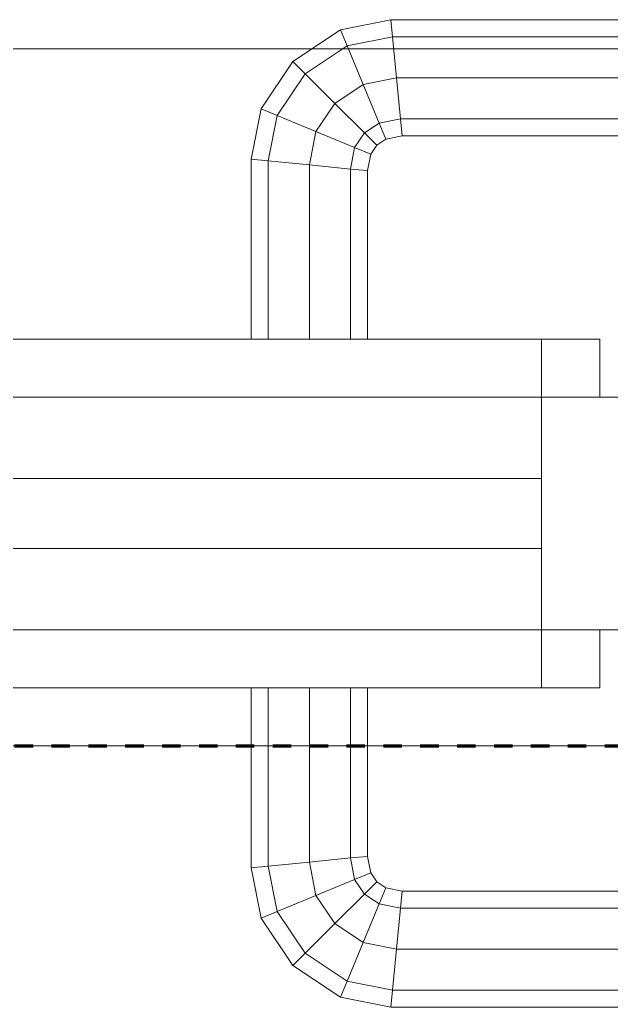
# Model space of a CAD drawing. Header units: millimetres. Extents: x -5300 to 98858, y -5196 to 93886.
# Drawn here: x 51588.1 to 51690, y 40345 to 40515 of the extents above; entities that cross this region are included whole.
import ezdxf

# ---------------------------------------------------------------- set-up
doc = ezdxf.new("R2010")
doc.units = ezdxf.units.MM
doc.linetypes.add('Штрих', pattern=[6.35, 3.175, -3.175])
doc.linetypes.add('Штрих_2_', pattern=[6.35, 3.175, -3.175])
for name, color, linetype, lineweight, true_color in [('_Разделитель помещений_', 4, 'Штрих', 70, 0x00ffff), ('Двери', 7, 'Continuous', 18, 0x7f7f7f), ('Стены', 7, 'Continuous', 18, 0x7f7f7f)]:
    doc.layers.add(name, color=color, linetype=linetype, lineweight=lineweight, true_color=true_color)

# ---------------------------------------------------------------- blocks, each defined once
blk = doc.blocks.new('СТВ_ЛК-02 - СТВ_ЛК-02 2-243173-Подвал')
at = {"layer": 'Стены', "color": 254, "true_color": 0xd4d4d4}
blk.add_line((50610, 40510), (58050, 40510), dxfattribs=at)
blk = doc.blocks.new('СТВ_ЛК-02 - СТВ_ЛК-02-243166-Подвал')
at = {"layer": 'Стены', "color": 254, "true_color": 0xd4d4d4}
for p, q in [((50510, 40410), (58150, 40410)), ((50510, 40410), (58150, 40410)), ((58150, 40410), (50510, 40410)), ((50710, 40410), (57930, 40410)), ((57930, 40410), (50710, 40410)), ((57930, 40410), (50710, 40410)), ((50810, 40410), (52310, 40410)), ((52310, 40410), (50810, 40410)), ((52310, 40410), (50810, 40410)), ((50810, 40410), (52310, 40410)), ((50810, 40410), (52310, 40410)), ((52310, 40410), (50810, 40410)), ((50810, 40410), (52310, 40410)), ((52310, 40410), (50810, 40410)), ((50710, 40390), (57930, 40390)), ((50710, 40390), (57930, 40390)), ((57930, 40390), (50710, 40390)), ((50810, 40390), (52310, 40390)), ((52310, 40390), (50810, 40390)), ((52310, 40390), (50810, 40390)), ((50810, 40390), (52310, 40390))]:
    blk.add_line(p, q, dxfattribs=at)
blk = doc.blocks.new('СТВ_ЛК-02 - СТВ_ЛК-02-243170-Подвал')
for name in ['СТВ_ЛК-02 - СТВ_ЛК-02-243166-Подвал', 'СТВ_ЛК-02 - СТВ_ЛК-02 2-243173-Подвал']:
    blk.add_blockref(name, (0, 0))
blk = doc.blocks.new('Дп-9 105986 - Дп-9-243175-Подвал')
at = {"layer": 'Двери', "color": 254, "true_color": 0xd4d4d4}
for p, q in [((51643.36, 40513.28), (51652.02, 40515)), ((51652.02, 40515), (51643.36, 40513.28)), ((51652.3, 40512.07), (51652.02, 40515)), ((51652.02, 40515), (51733.98, 40515)), ((51652.02, 40515), (51652.3, 40512.07)), ((51733.98, 40515), (51652.02, 40515)), ((51652.02, 40515), (51652.3, 40512.07)), ((51652.3, 40512.07), (51652.02, 40515)), ((51635.18, 40507.82), (51643.36, 40513.28)), ((51643.36, 40513.28), (51635.18, 40507.82)), ((51644.5, 40510.52), (51643.36, 40513.28)), ((51643.36, 40513.28), (51644.5, 40510.52)), ((51643.36, 40513.28), (51644.5, 40510.52)), ((51644.5, 40510.52), (51643.36, 40513.28)), ((51652.3, 40512.07), (51644.5, 40510.52)), ((51644.5, 40510.52), (51652.3, 40512.07)), ((51644.5, 40510.52), (51652.3, 40512.07)), ((51652.3, 40512.07), (51644.5, 40510.52)), ((51733.7, 40512.07), (51652.3, 40512.07)), ((51653, 40505), (51652.3, 40512.07)), ((51652.3, 40512.07), (51733.7, 40512.07)), ((51652.3, 40512.07), (51733.7, 40512.07)), ((51652.3, 40512.07), (51653, 40505)), ((51733.7, 40512.07), (51652.3, 40512.07)), ((51652.3, 40512.07), (51653, 40505)), ((51653, 40505), (51652.3, 40512.07)), ((52310, 40510), (50810, 40510)), ((50810, 40510), (52310, 40510)), ((50910, 40510), (52210, 40510)), ((52210, 40510), (50910, 40510)), ((51644.5, 40510.52), (51637.3, 40505.7)), ((51637.3, 40505.7), (51644.5, 40510.52)), ((51637.3, 40505.7), (51644.5, 40510.52)), ((51644.5, 40510.52), (51637.3, 40505.7)), ((51647.26, 40503.86), (51644.5, 40510.52)), ((51644.5, 40510.52), (51647.26, 40503.86)), ((51644.5, 40510.52), (51647.26, 40503.86)), ((51647.26, 40503.86), (51644.5, 40510.52)), ((51629.72, 40499.64), (51635.18, 40507.82)), ((51635.18, 40507.82), (51629.72, 40499.64)), ((51637.3, 40505.7), (51635.18, 40507.82)), ((51635.18, 40507.82), (51637.3, 40505.7)), ((51635.18, 40507.82), (51637.3, 40505.7)), ((51637.3, 40505.7), (51635.18, 40507.82)), ((51637.3, 40505.7), (51632.48, 40498.5)), ((51632.48, 40498.5), (51637.3, 40505.7)), ((51632.48, 40498.5), (51637.3, 40505.7)), ((51637.3, 40505.7), (51632.48, 40498.5)), ((51642.39, 40500.61), (51637.3, 40505.7)), ((51637.3, 40505.7), (51642.39, 40500.61)), ((51637.3, 40505.7), (51642.39, 40500.61)), ((51642.39, 40500.61), (51637.3, 40505.7)), ((51653, 40505), (51647.26, 40503.86)), ((51647.26, 40503.86), (51653, 40505)), ((51647.26, 40503.86), (51653, 40505)), ((51653, 40505), (51647.26, 40503.86)), ((51733, 40505), (51653, 40505)), ((51653.7, 40497.93), (51653, 40505)), ((51653, 40505), (51733, 40505)), ((51653, 40505), (51733, 40505)), ((51653, 40505), (51653.7, 40497.93)), ((51733, 40505), (51653, 40505)), ((51653, 40505), (51653.7, 40497.93)), ((51653.7, 40497.93), (51653, 40505)), ((51647.26, 40503.86), (51642.39, 40500.61)), ((51642.39, 40500.61), (51647.26, 40503.86)), ((51642.39, 40500.61), (51647.26, 40503.86)), ((51647.26, 40503.86), (51642.39, 40500.61)), ((51650.02, 40497.2), (51647.26, 40503.86)), ((51647.26, 40503.86), (51650.02, 40497.2)), ((51647.26, 40503.86), (51650.02, 40497.2)), ((51650.02, 40497.2), (51647.26, 40503.86)), ((51628, 40490.98), (51629.72, 40499.64)), ((51629.72, 40499.64), (51628, 40490.98)), ((51632.48, 40498.5), (51629.72, 40499.64)), ((51629.72, 40499.64), (51632.48, 40498.5)), ((51629.72, 40499.64), (51632.48, 40498.5)), ((51632.48, 40498.5), (51629.72, 40499.64)), ((51642.39, 40500.61), (51639.14, 40495.74)), ((51639.14, 40495.74), (51642.39, 40500.61)), ((51639.14, 40495.74), (51642.39, 40500.61)), ((51642.39, 40500.61), (51639.14, 40495.74)), ((51647.49, 40495.51), (51642.39, 40500.61)), ((51642.39, 40500.61), (51647.49, 40495.51)), ((51642.39, 40500.61), (51647.49, 40495.51)), ((51647.49, 40495.51), (51642.39, 40500.61)), ((51632.48, 40498.5), (51630.93, 40490.7)), ((51630.93, 40490.7), (51632.48, 40498.5)), ((51630.93, 40490.7), (51632.48, 40498.5)), ((51632.48, 40498.5), (51630.93, 40490.7)), ((51639.14, 40495.74), (51632.48, 40498.5)), ((51632.48, 40498.5), (51639.14, 40495.74)), ((51632.48, 40498.5), (51639.14, 40495.74)), ((51639.14, 40495.74), (51632.48, 40498.5)), ((51653.7, 40497.93), (51650.02, 40497.2)), ((51650.02, 40497.2), (51653.7, 40497.93)), ((51650.02, 40497.2), (51653.7, 40497.93)), ((51653.7, 40497.93), (51650.02, 40497.2)), ((51732.3, 40497.93), (51653.7, 40497.93)), ((51653.98, 40495), (51653.7, 40497.93)), ((51653.7, 40497.93), (51732.3, 40497.93)), ((51653.7, 40497.93), (51732.3, 40497.93)), ((51732.3, 40497.93), (51653.7, 40497.93)), ((51653.7, 40497.93), (51653.98, 40495)), ((51653.7, 40497.93), (51653.98, 40495)), ((51653.98, 40495), (51653.7, 40497.93)), ((51639.14, 40495.74), (51638, 40490)), ((51638, 40490), (51639.14, 40495.74)), ((51638, 40490), (51639.14, 40495.74)), ((51639.14, 40495.74), (51638, 40490)), ((51645.8, 40492.98), (51639.14, 40495.74)), ((51639.14, 40495.74), (51645.8, 40492.98)), ((51639.14, 40495.74), (51645.8, 40492.98)), ((51645.8, 40492.98), (51639.14, 40495.74)), ((51650.02, 40497.2), (51647.49, 40495.51)), ((51647.49, 40495.51), (51650.02, 40497.2)), ((51647.49, 40495.51), (51650.02, 40497.2)), ((51650.02, 40497.2), (51647.49, 40495.51)), ((51651.16, 40494.44), (51650.02, 40497.2)), ((51650.02, 40497.2), (51651.16, 40494.44)), ((51650.02, 40497.2), (51651.16, 40494.44)), ((51651.16, 40494.44), (51650.02, 40497.2)), ((51647.49, 40495.51), (51645.8, 40492.98)), ((51645.8, 40492.98), (51647.49, 40495.51)), ((51645.8, 40492.98), (51647.49, 40495.51)), ((51647.49, 40495.51), (51645.8, 40492.98)), ((51649.6, 40493.4), (51647.49, 40495.51)), ((51647.49, 40495.51), (51649.6, 40493.4)), ((51647.49, 40495.51), (51649.6, 40493.4)), ((51649.6, 40493.4), (51647.49, 40495.51)), ((51651.16, 40494.44), (51649.6, 40493.4)), ((51649.6, 40493.4), (51651.16, 40494.44)), ((51653.98, 40495), (51651.16, 40494.44)), ((51651.16, 40494.44), (51653.98, 40495)), ((51732.02, 40495), (51653.98, 40495)), ((51653.98, 40495), (51732.02, 40495)), ((51645.8, 40492.98), (51645.07, 40489.3)), ((51645.07, 40489.3), (51645.8, 40492.98)), ((51645.07, 40489.3), (51645.8, 40492.98)), ((51645.8, 40492.98), (51645.07, 40489.3)), ((51648.56, 40491.84), (51645.8, 40492.98)), ((51645.8, 40492.98), (51648.56, 40491.84)), ((51645.8, 40492.98), (51648.56, 40491.84)), ((51648.56, 40491.84), (51645.8, 40492.98)), ((51649.6, 40493.4), (51648.56, 40491.84)), ((51648.56, 40491.84), (51649.6, 40493.4)), ((51630.93, 40490.7), (51628, 40490.98)), ((51628, 40490.98), (51630.93, 40490.7)), ((51628, 40460), (51628, 40490.98)), ((51628, 40490.98), (51630.93, 40490.7)), ((51630.93, 40490.7), (51628, 40490.98)), ((51628, 40490.98), (51628, 40460)), ((51638, 40490), (51630.93, 40490.7)), ((51630.93, 40490.7), (51630.93, 40460)), ((51630.93, 40490.7), (51638, 40490)), ((51630.93, 40460), (51630.93, 40490.7)), ((51630.93, 40460), (51630.93, 40490.7)), ((51630.93, 40490.7), (51638, 40490)), ((51638, 40490), (51630.93, 40490.7)), ((51630.93, 40490.7), (51630.93, 40460)), ((51648.56, 40491.84), (51648, 40489.02)), ((51648, 40489.02), (51648.56, 40491.84)), ((51645.07, 40489.3), (51638, 40490)), ((51638, 40490), (51638, 40460)), ((51638, 40490), (51645.07, 40489.3)), ((51638, 40460), (51638, 40490)), ((51645.07, 40489.3), (51638, 40490)), ((51638, 40490), (51638, 40460)), ((51638, 40460), (51638, 40490)), ((51638, 40490), (51645.07, 40489.3)), ((51648, 40489.02), (51645.07, 40489.3)), ((51645.07, 40489.3), (51645.07, 40460)), ((51645.07, 40489.3), (51648, 40489.02)), ((51645.07, 40460), (51645.07, 40489.3)), ((51648, 40489.02), (51645.07, 40489.3)), ((51645.07, 40489.3), (51645.07, 40460)), ((51645.07, 40460), (51645.07, 40489.3)), ((51645.07, 40489.3), (51648, 40489.02)), ((51648, 40489.02), (51648, 40460)), ((51648, 40460), (51648, 40489.02)), ((51006, 40460), (51688, 40460)), ((51688, 40460), (51006, 40460)), ((51006, 40460), (51688, 40460)), ((51688, 40460), (51006, 40460)), ((51678, 40460), (51016, 40460)), ((51016, 40460), (51678, 40460)), ((51678, 40460), (51016, 40460)), ((51016, 40460), (51678, 40460)), ((51630.93, 40460), (51628, 40460)), ((51628, 40460), (51630.93, 40460)), ((51630.93, 40460), (51628, 40460)), ((51628, 40460), (51630.93, 40460)), ((51638, 40460), (51630.93, 40460)), ((51630.93, 40460), (51638, 40460)), ((51638, 40460), (51630.93, 40460)), ((51630.93, 40460), (51638, 40460)), ((51638, 40460), (51645.07, 40460)), ((51645.07, 40460), (51638, 40460)), ((51645.07, 40460), (51638, 40460)), ((51638, 40460), (51645.07, 40460)), ((51645.07, 40460), (51648, 40460)), ((51648, 40460), (51645.07, 40460)), ((51648, 40460), (51645.07, 40460)), ((51645.07, 40460), (51648, 40460)), ((51678, 40460), (51678, 40460)), ((51678, 40450), (51678, 40460)), ((51678, 40460), (51678, 40450)), ((51678, 40450), (51678, 40460)), ((51678, 40460), (51678, 40460)), ((51678, 40460), (51678, 40450)), ((51688, 40460), (51688, 40450)), ((51688, 40460), (51688, 40460)), ((51688, 40450), (51688, 40460)), ((51688, 40460), (51688, 40460)), ((51688, 40460), (51688, 40450)), ((51688, 40450), (51688, 40460)), ((50898, 40450), (52222, 40450)), ((52222, 40450), (50898, 40450)), ((50898, 40450), (51798, 40450)), ((51798, 40450), (50898, 40450)), ((50898, 40450), (51798, 40450)), ((51798, 40450), (50898, 40450)), ((50910, 40450), (52210, 40450)), ((52210, 40450), (50910, 40450)), ((51688, 40450), (51006, 40450)), ((51688, 40450), (51006, 40450)), ((51006, 40450), (51688, 40450)), ((51006, 40450), (51688, 40450)), ((51678, 40450), (51016, 40450)), ((51016, 40450), (51678, 40450)), ((51678, 40450), (51016, 40450)), ((51016, 40450), (51678, 40450)), ((51678, 40450), (51016, 40450)), ((51016, 40450), (51678, 40450)), ((51016, 40450), (51678, 40450)), ((51678, 40450), (51016, 40450)), ((51678, 40450), (51678, 40450)), ((51678, 40410), (51678, 40450)), ((51678, 40450), (51678, 40410)), ((51678, 40410), (51678, 40450)), ((51678, 40450), (51678, 40450)), ((51678, 40450), (51678, 40410)), ((51678, 40450), (51678, 40450)), ((51678, 40450), (51678, 40450)), ((51688, 40450), (51688, 40450)), ((51688, 40450), (51688, 40450)), ((51016, 40436), (51678, 40436)), ((51678, 40436), (51016, 40436)), ((51016, 40436), (51678, 40436)), ((51678, 40436), (51016, 40436)), ((51678, 40436), (51678, 40424)), ((51678, 40436), (51678, 40436)), ((51678, 40424), (51678, 40436)), ((51678, 40436), (51678, 40436)), ((51678, 40436), (51678, 40424)), ((51678, 40424), (51678, 40436)), ((51678, 40424), (51016, 40424)), ((51678, 40424), (51016, 40424)), ((51016, 40424), (51678, 40424)), ((51016, 40424), (51678, 40424)), ((51678, 40424), (51678, 40424)), ((51678, 40424), (51678, 40424)), ((52310, 40410), (50810, 40410)), ((50810, 40410), (52310, 40410)), ((50898, 40410), (52222, 40410)), ((52222, 40410), (50898, 40410)), ((51798, 40410), (50898, 40410)), ((51798, 40410), (50898, 40410)), ((50898, 40410), (51798, 40410)), ((50898, 40410), (51798, 40410)), ((51006, 40410), (51688, 40410)), ((51688, 40410), (51006, 40410)), ((51006, 40410), (51688, 40410)), ((51688, 40410), (51006, 40410)), ((51678, 40410), (51016, 40410)), ((51016, 40410), (51678, 40410)), ((51016, 40410), (51678, 40410)), ((51678, 40410), (51016, 40410)), ((51678, 40410), (51016, 40410)), ((51016, 40410), (51678, 40410)), ((51678, 40410), (51016, 40410)), ((51016, 40410), (51678, 40410)), ((51678, 40410), (51678, 40410)), ((51678, 40410), (51678, 40410)), ((51678, 40410), (51678, 40410)), ((51678, 40400), (51678, 40410)), ((51678, 40410), (51678, 40400)), ((51678, 40400), (51678, 40410)), ((51678, 40410), (51678, 40410)), ((51678, 40410), (51678, 40400)), ((51688, 40410), (51688, 40400)), ((51688, 40410), (51688, 40410)), ((51688, 40400), (51688, 40410)), ((51688, 40410), (51688, 40410)), ((51688, 40410), (51688, 40400)), ((51688, 40400), (51688, 40410)), ((51688, 40400), (51006, 40400)), ((51688, 40400), (51006, 40400)), ((51006, 40400), (51688, 40400)), ((51006, 40400), (51688, 40400)), ((51678, 40400), (51016, 40400)), ((51016, 40400), (51678, 40400)), ((51016, 40400), (51678, 40400)), ((51678, 40400), (51016, 40400)), ((51628, 40369.02), (51628, 40400)), ((51628, 40400), (51630.93, 40400)), ((51630.93, 40400), (51628, 40400)), ((51628, 40400), (51628, 40369.02)), ((51628, 40400), (51630.93, 40400)), ((51630.93, 40400), (51628, 40400)), ((51630.93, 40400), (51630.93, 40369.3)), ((51630.93, 40369.3), (51630.93, 40400)), ((51630.93, 40400), (51638, 40400)), ((51638, 40400), (51630.93, 40400)), ((51630.93, 40369.3), (51630.93, 40400)), ((51630.93, 40400), (51638, 40400)), ((51638, 40400), (51630.93, 40400)), ((51630.93, 40400), (51630.93, 40369.3)), ((51638, 40400), (51645.07, 40400)), ((51645.07, 40400), (51638, 40400)), ((51638, 40400), (51638, 40370)), ((51638, 40370), (51638, 40400)), ((51645.07, 40400), (51638, 40400)), ((51638, 40400), (51638, 40370)), ((51638, 40370), (51638, 40400)), ((51638, 40400), (51645.07, 40400)), ((51645.07, 40400), (51648, 40400)), ((51648, 40400), (51645.07, 40400)), ((51645.07, 40370.7), (51645.07, 40400)), ((51648, 40400), (51645.07, 40400)), ((51645.07, 40400), (51645.07, 40370.7)), ((51645.07, 40370.7), (51645.07, 40400)), ((51645.07, 40400), (51648, 40400)), ((51645.07, 40400), (51645.07, 40370.7)), ((51648, 40370.98), (51648, 40400)), ((51648, 40400), (51648, 40370.98)), ((51678, 40400), (51678, 40400)), ((51678, 40400), (51678, 40400)), ((51688, 40400), (51688, 40400)), ((51688, 40400), (51688, 40400)), ((51630.93, 40369.3), (51638, 40370)), ((51638, 40370), (51630.93, 40369.3)), ((51638, 40370), (51630.93, 40369.3)), ((51630.93, 40369.3), (51638, 40370)), ((51638, 40370), (51645.07, 40370.7)), ((51645.07, 40370.7), (51638, 40370)), ((51638, 40370), (51645.07, 40370.7)), ((51645.07, 40370.7), (51638, 40370)), ((51638, 40370), (51639.14, 40364.26)), ((51639.14, 40364.26), (51638, 40370)), ((51639.14, 40364.26), (51638, 40370)), ((51638, 40370), (51639.14, 40364.26)), ((51645.07, 40370.7), (51648, 40370.98)), ((51648, 40370.98), (51645.07, 40370.7)), ((51645.07, 40370.7), (51648, 40370.98)), ((51648, 40370.98), (51645.07, 40370.7)), ((51645.07, 40370.7), (51645.8, 40367.02)), ((51645.8, 40367.02), (51645.07, 40370.7)), ((51645.8, 40367.02), (51645.07, 40370.7)), ((51645.07, 40370.7), (51645.8, 40367.02)), ((51648, 40370.98), (51648.56, 40368.16)), ((51648.56, 40368.16), (51648, 40370.98)), ((51628, 40369.02), (51630.93, 40369.3)), ((51630.93, 40369.3), (51628, 40369.02)), ((51630.93, 40369.3), (51628, 40369.02)), ((51628, 40369.02), (51630.93, 40369.3)), ((51629.72, 40360.36), (51628, 40369.02)), ((51628, 40369.02), (51629.72, 40360.36)), ((51630.93, 40369.3), (51632.48, 40361.5)), ((51632.48, 40361.5), (51630.93, 40369.3)), ((51632.48, 40361.5), (51630.93, 40369.3)), ((51630.93, 40369.3), (51632.48, 40361.5)), ((51639.14, 40364.26), (51645.8, 40367.02)), ((51645.8, 40367.02), (51639.14, 40364.26)), ((51645.8, 40367.02), (51639.14, 40364.26)), ((51639.14, 40364.26), (51645.8, 40367.02)), ((51645.8, 40367.02), (51648.56, 40368.16)), ((51648.56, 40368.16), (51645.8, 40367.02)), ((51648.56, 40368.16), (51645.8, 40367.02)), ((51645.8, 40367.02), (51648.56, 40368.16)), ((51645.8, 40367.02), (51647.49, 40364.49)), ((51647.49, 40364.49), (51645.8, 40367.02)), ((51647.49, 40364.49), (51645.8, 40367.02)), ((51645.8, 40367.02), (51647.49, 40364.49)), ((51647.49, 40364.49), (51649.6, 40366.6)), ((51649.6, 40366.6), (51647.49, 40364.49)), ((51649.6, 40366.6), (51647.49, 40364.49)), ((51647.49, 40364.49), (51649.6, 40366.6)), ((51648.56, 40368.16), (51649.6, 40366.6)), ((51649.6, 40366.6), (51648.56, 40368.16)), ((51649.6, 40366.6), (51651.16, 40365.56)), ((51651.16, 40365.56), (51649.6, 40366.6)), ((51650.02, 40362.8), (51651.16, 40365.56)), ((51651.16, 40365.56), (51650.02, 40362.8)), ((51651.16, 40365.56), (51650.02, 40362.8)), ((51650.02, 40362.8), (51651.16, 40365.56)), ((51651.16, 40365.56), (51653.98, 40365)), ((51653.98, 40365), (51651.16, 40365.56)), ((51653.7, 40362.07), (51653.98, 40365)), ((51653.98, 40365), (51653.7, 40362.07)), ((51653.98, 40365), (51653.7, 40362.07)), ((51653.7, 40362.07), (51653.98, 40365)), ((51653.98, 40365), (51732.02, 40365)), ((51732.02, 40365), (51653.98, 40365)), ((51632.48, 40361.5), (51639.14, 40364.26)), ((51639.14, 40364.26), (51632.48, 40361.5)), ((51639.14, 40364.26), (51632.48, 40361.5)), ((51632.48, 40361.5), (51639.14, 40364.26)), ((51639.14, 40364.26), (51642.39, 40359.39)), ((51642.39, 40359.39), (51639.14, 40364.26)), ((51642.39, 40359.39), (51639.14, 40364.26)), ((51639.14, 40364.26), (51642.39, 40359.39)), ((51642.39, 40359.39), (51647.49, 40364.49)), ((51647.49, 40364.49), (51642.39, 40359.39)), ((51647.49, 40364.49), (51642.39, 40359.39)), ((51642.39, 40359.39), (51647.49, 40364.49)), ((51647.49, 40364.49), (51650.02, 40362.8)), ((51650.02, 40362.8), (51647.49, 40364.49)), ((51650.02, 40362.8), (51647.49, 40364.49)), ((51647.49, 40364.49), (51650.02, 40362.8)), ((51629.72, 40360.36), (51632.48, 40361.5)), ((51632.48, 40361.5), (51629.72, 40360.36)), ((51632.48, 40361.5), (51629.72, 40360.36)), ((51629.72, 40360.36), (51632.48, 40361.5)), ((51632.48, 40361.5), (51637.3, 40354.3)), ((51637.3, 40354.3), (51632.48, 40361.5)), ((51637.3, 40354.3), (51632.48, 40361.5)), ((51632.48, 40361.5), (51637.3, 40354.3)), ((51647.26, 40356.14), (51650.02, 40362.8)), ((51650.02, 40362.8), (51647.26, 40356.14)), ((51650.02, 40362.8), (51647.26, 40356.14)), ((51647.26, 40356.14), (51650.02, 40362.8)), ((51650.02, 40362.8), (51653.7, 40362.07)), ((51653.7, 40362.07), (51650.02, 40362.8)), ((51653.7, 40362.07), (51650.02, 40362.8)), ((51650.02, 40362.8), (51653.7, 40362.07)), ((51653, 40355), (51653.7, 40362.07)), ((51653.7, 40362.07), (51653, 40355)), ((51653.7, 40362.07), (51653, 40355)), ((51653, 40355), (51653.7, 40362.07)), ((51653.7, 40362.07), (51732.3, 40362.07)), ((51732.3, 40362.07), (51653.7, 40362.07)), ((51732.3, 40362.07), (51653.7, 40362.07)), ((51653.7, 40362.07), (51732.3, 40362.07)), ((51635.18, 40352.18), (51629.72, 40360.36)), ((51629.72, 40360.36), (51635.18, 40352.18)), ((51637.3, 40354.3), (51642.39, 40359.39)), ((51642.39, 40359.39), (51637.3, 40354.3)), ((51642.39, 40359.39), (51637.3, 40354.3)), ((51637.3, 40354.3), (51642.39, 40359.39)), ((51642.39, 40359.39), (51647.26, 40356.14)), ((51647.26, 40356.14), (51642.39, 40359.39)), ((51647.26, 40356.14), (51642.39, 40359.39)), ((51642.39, 40359.39), (51647.26, 40356.14)), ((51644.5, 40349.48), (51647.26, 40356.14)), ((51647.26, 40356.14), (51644.5, 40349.48)), ((51647.26, 40356.14), (51644.5, 40349.48)), ((51644.5, 40349.48), (51647.26, 40356.14)), ((51647.26, 40356.14), (51653, 40355)), ((51653, 40355), (51647.26, 40356.14)), ((51653, 40355), (51647.26, 40356.14)), ((51647.26, 40356.14), (51653, 40355)), ((51652.3, 40347.93), (51653, 40355)), ((51653, 40355), (51652.3, 40347.93)), ((51653, 40355), (51652.3, 40347.93)), ((51652.3, 40347.93), (51653, 40355)), ((51653, 40355), (51733, 40355)), ((51733, 40355), (51653, 40355)), ((51733, 40355), (51653, 40355)), ((51653, 40355), (51733, 40355)), ((51635.18, 40352.18), (51637.3, 40354.3)), ((51637.3, 40354.3), (51635.18, 40352.18)), ((51637.3, 40354.3), (51635.18, 40352.18)), ((51635.18, 40352.18), (51637.3, 40354.3)), ((51637.3, 40354.3), (51644.5, 40349.48)), ((51644.5, 40349.48), (51637.3, 40354.3)), ((51644.5, 40349.48), (51637.3, 40354.3)), ((51637.3, 40354.3), (51644.5, 40349.48)), ((51643.36, 40346.72), (51635.18, 40352.18)), ((51635.18, 40352.18), (51643.36, 40346.72)), ((51643.36, 40346.72), (51644.5, 40349.48)), ((51644.5, 40349.48), (51643.36, 40346.72)), ((51644.5, 40349.48), (51643.36, 40346.72)), ((51643.36, 40346.72), (51644.5, 40349.48)), ((51644.5, 40349.48), (51652.3, 40347.93)), ((51652.3, 40347.93), (51644.5, 40349.48)), ((51652.3, 40347.93), (51644.5, 40349.48)), ((51644.5, 40349.48), (51652.3, 40347.93)), ((51652.02, 40345), (51652.3, 40347.93)), ((51652.3, 40347.93), (51652.02, 40345)), ((51652.3, 40347.93), (51652.02, 40345)), ((51652.02, 40345), (51652.3, 40347.93)), ((51652.3, 40347.93), (51733.7, 40347.93)), ((51733.7, 40347.93), (51652.3, 40347.93)), ((51733.7, 40347.93), (51652.3, 40347.93)), ((51652.3, 40347.93), (51733.7, 40347.93)), ((51652.02, 40345), (51643.36, 40346.72)), ((51643.36, 40346.72), (51652.02, 40345)), ((51733.98, 40345), (51652.02, 40345)), ((51652.02, 40345), (51733.98, 40345))]:
    blk.add_line(p, q, dxfattribs=at)
blk = doc.blocks.new('Дп-9 105986 - Дп-9 105986-243179-Подвал')
blk.add_blockref('Дп-9 105986 - Дп-9-243175-Подвал', (0, 0))

msp = doc.modelspace()

# ---------------------------------------------------------------- linework, layer by layer
at = {"layer": '_Разделитель помещений_', "color": 131, "linetype": 'Штрих_2_', "true_color": 0xaaffff}
msp.add_line((50730, 40390), (57930, 40390), dxfattribs=at)

# ---------------------------------------------------------------- block references
at = {"layer": 'Двери', "color": 254, "true_color": 0xd4d4d4}
msp.add_blockref('Дп-9 105986 - Дп-9 105986-243179-Подвал', (0, 0), dxfattribs=at)
at = {"layer": 'Стены', "color": 254, "true_color": 0xd4d4d4}
msp.add_blockref('СТВ_ЛК-02 - СТВ_ЛК-02-243170-Подвал', (0, 0), dxfattribs=at)

doc.saveas('drawing.dxf')
